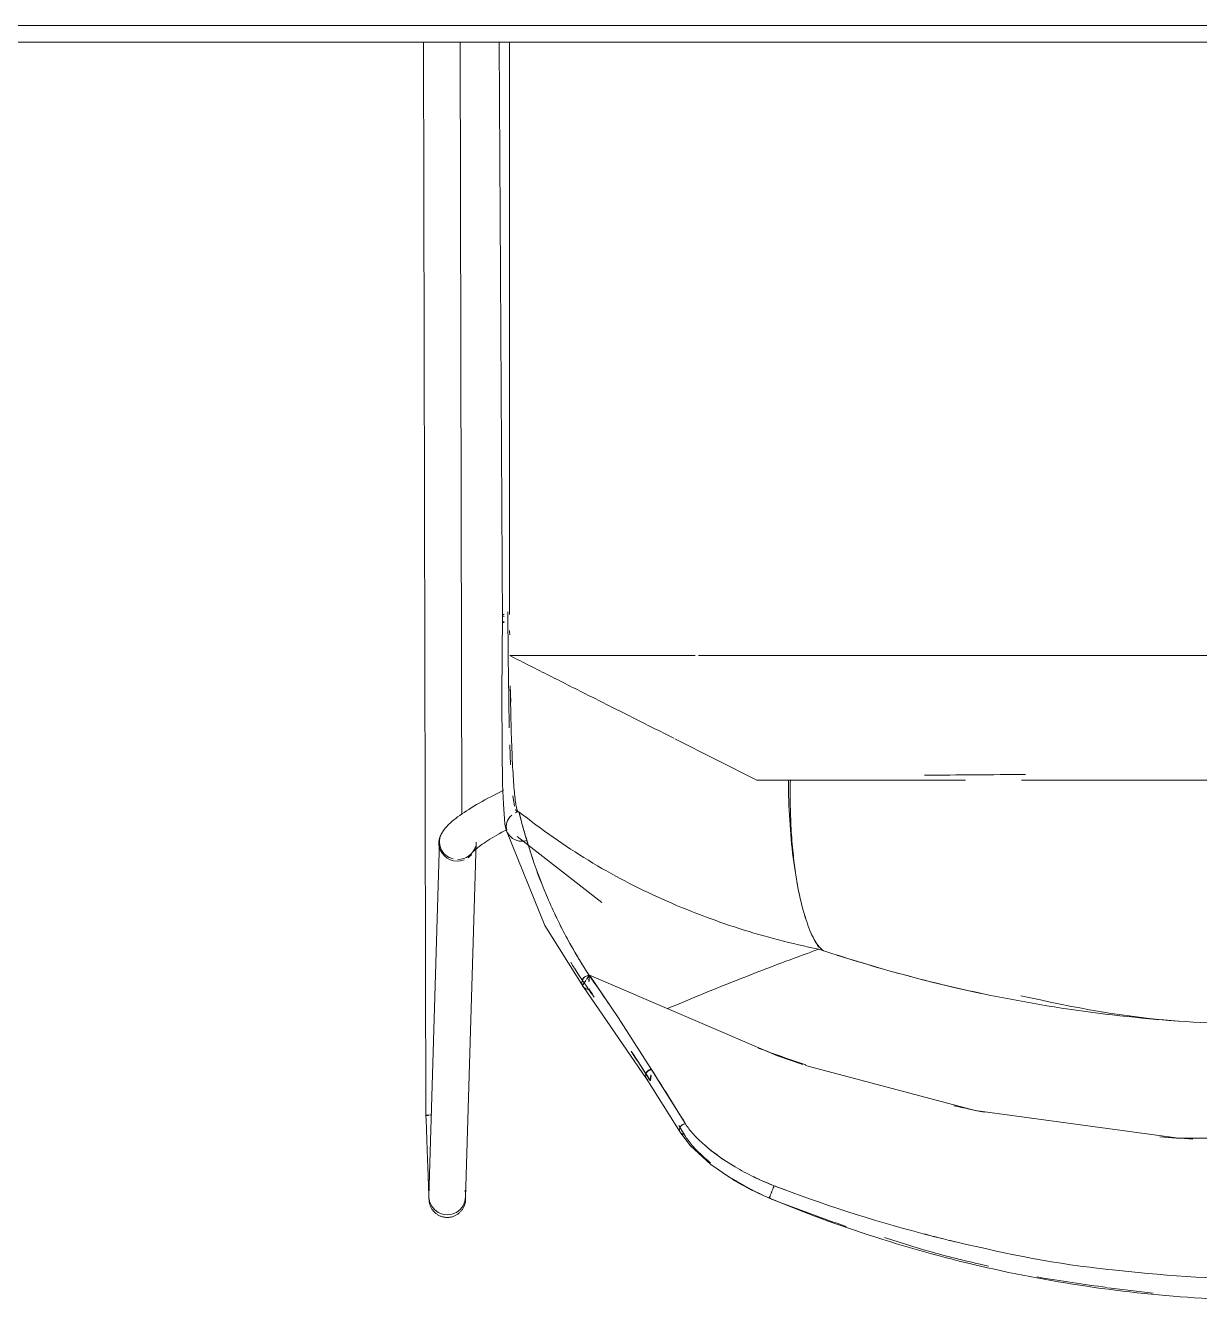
# Model space of a CAD drawing. Header units: millimetres. Extents: x 155927 to 317870, y -36033 to 97293.
# Drawn here: x 201348 to 201701.2, y 32016.8 to 32400.6 of the extents above; entities that cross this region are included whole.
import ezdxf

# ---------------------------------------------------------------- set-up
doc = ezdxf.new("R2010")
doc.units = ezdxf.units.MM
doc.header["$MEASUREMENT"] = 0
doc.layers.add('I-FURN', color=8, linetype='CONTINUOUS', lineweight=9)

msp = doc.modelspace()

# ---------------------------------------------------------------- linework, layer by layer
at = {"layer": 'I-FURN'}
for p, q in [((200630.86, 32400.61), (202820.86, 32400.61)), ((202820.86, 32400.61), (200630.86, 32400.61)), ((200627.86, 32395.61), (202823.86, 32395.61)), ((201467.79, 32395.61), (201468.48, 32072.75)), ((201479.29, 32163.26), (201478.79, 32395.61)), ((201490.47, 32395.61), (201491.54, 32221.14)), ((201491.52, 32223.13), (201491.33, 32199.19)), ((201493.22, 32210.82), (201493.12, 32224.2)), ((201491.56, 32221.17), (201491.56, 32221.11)), ((201491.71, 32221.04), (201492.01, 32220.98)), ((201492.05, 32221.3), (201491.74, 32221.24)), ((201493.38, 32197.96), (201493.22, 32210.82)), ((201500.9, 32211.07), (201549.53, 32211.07)), ((201560.44, 32211.07), (201617.78, 32211.07)), ((201629.28, 32211.07), (201689.37, 32211.07)), ((201695.62, 32211.07), (201755.77, 32211.07)), ((201494.02, 32197.09), (201493.85, 32201.99)), ((201491.33, 32199.19), (201491.38, 32182.77)), ((201493.54, 32189.34), (201493.38, 32197.96)), ((201568.1, 32173.6), (201543.34, 32186.06)), ((201491.38, 32182.77), (201491.57, 32172.44)), ((201493.92, 32178.25), (201493.69, 32184.26)), ((201630.79, 32173.6), (201568.1, 32173.6)), ((201725.86, 32173.6), (201647.71, 32173.6)), ((201488.98, 32169.11), (201489.92, 32169.59)), ((201489.92, 32169.59), (201490.88, 32170.07)), ((201490.88, 32170.07), (201491.86, 32170.55)), ((201491.57, 32172.44), (201491.79, 32166.38)), ((201482.13, 32165.29), (201482.91, 32165.76)), ((201482.91, 32165.76), (201483.71, 32166.24)), ((201483.71, 32166.24), (201484.53, 32166.71)), ((201484.53, 32166.71), (201485.38, 32167.19)), ((201485.38, 32167.19), (201486.25, 32167.67)), ((201486.25, 32167.67), (201487.14, 32168.15)), ((201487.14, 32168.15), (201488.05, 32168.63)), ((201488.05, 32168.63), (201488.98, 32169.11)), ((201491.79, 32166.38), (201492.25, 32160.49)), ((201495.16, 32165.8), (201494.64, 32168.88)), ((201476.86, 32161.62), (201477.43, 32162.08)), ((201477.43, 32162.08), (201478.02, 32162.53)), ((201478.02, 32162.53), (201478.64, 32162.98)), ((201478.64, 32162.98), (201479.28, 32163.44)), ((201479.28, 32163.44), (201479.95, 32163.9)), ((201479.95, 32163.9), (201480.65, 32164.36)), ((201480.65, 32164.36), (201481.38, 32164.82)), ((201481.38, 32164.82), (201482.13, 32165.29)), ((201492.89, 32161.16), (201493.46, 32162.19)), ((201495.92, 32164), (201495.46, 32164.79)), ((201473.14, 32157.46), (201473.54, 32158.13)), ((201473.54, 32158.13), (201473.95, 32158.72)), ((201473.95, 32158.72), (201474.39, 32159.26)), ((201474.39, 32159.26), (201474.84, 32159.76)), ((201474.84, 32159.76), (201475.31, 32160.24)), ((201475.31, 32160.24), (201475.81, 32160.71)), ((201475.81, 32160.71), (201476.32, 32161.17)), ((201476.32, 32161.17), (201476.86, 32161.62)), ((201490.56, 32157.48), (201491.33, 32157.91)), ((201491.33, 32157.91), (201492.13, 32158.35)), ((201492.13, 32158.35), (201492.95, 32158.78)), ((201492.25, 32160.49), (201492.66, 32158.53)), ((201492.6, 32160.02), (201492.89, 32161.16)), ((201492.95, 32157.75), (201492.62, 32158.86)), ((201492.66, 32158.53), (201492.99, 32157.77)), ((201492.74, 32158.31), (201504.24, 32129.88)), ((201472.57, 32155.23), (201469.39, 32048.37)), ((201472.77, 32156.69), (201473.14, 32157.46)), ((201480.39, 32048.08), (201483.56, 32154.91)), ((201484.95, 32153.97), (201485.43, 32154.32)), ((201485.43, 32154.32), (201485.96, 32154.68)), ((201485.96, 32154.68), (201486.52, 32155.05)), ((201486.52, 32155.05), (201487.11, 32155.43)), ((201487.11, 32155.43), (201487.74, 32155.83)), ((201487.74, 32155.83), (201488.4, 32156.23)), ((201488.4, 32156.23), (201489.09, 32156.64)), ((201489.09, 32156.64), (201489.81, 32157.06)), ((201489.81, 32157.06), (201490.56, 32157.48)), ((201492.99, 32157.77), (201493.58, 32156.91)), ((201493.58, 32156.91), (201494.51, 32156.09)), ((201494.51, 32156.09), (201495.63, 32155.52)), ((201495.63, 32155.52), (201496.53, 32155.29)), ((201495.98, 32156.62), (201521.38, 32136.8)), ((201496.53, 32155.29), (201497.91, 32155.25)), ((201497.91, 32155.25), (201498.95, 32155.46)), ((201482.71, 32152.06), (201482.74, 32152.1)), ((201482.74, 32152.1), (201482.83, 32152.2)), ((201482.83, 32152.2), (201482.98, 32152.36)), ((201482.98, 32152.36), (201483.19, 32152.55)), ((201483.19, 32152.55), (201483.45, 32152.79)), ((201483.45, 32152.79), (201483.75, 32153.05)), ((201483.75, 32153.05), (201484.11, 32153.34)), ((201484.11, 32153.34), (201484.51, 32153.65)), ((201484.51, 32153.65), (201484.95, 32153.97)), ((201504.24, 32129.88), (201515.78, 32111.49)), ((201515.38, 32112.8), (201515.45, 32113.27)), ((201515.42, 32112.32), (201515.38, 32112.8)), ((201515.57, 32111.86), (201515.42, 32112.32)), ((201515.45, 32113.27), (201515.63, 32113.72)), ((201516.58, 32113.3), (201515.57, 32111.86)), ((201515.63, 32113.72), (201515.9, 32114.11)), ((201515.9, 32114.11), (201516.26, 32114.43)), ((201516.26, 32114.43), (201516.69, 32114.66)), ((201516.69, 32114.66), (201517.16, 32114.8)), ((201517.64, 32114.82), (201516.82, 32113.64)), ((201517.16, 32114.8), (201517.64, 32114.82)), ((201517.53, 32113.05), (201517.64, 32114.82)), ((201517.64, 32114.82), (201517.54, 32113.05)), ((201517.58, 32113.01), (201517.64, 32114.82)), ((201517.58, 32113.01), (201517.64, 32114.82)), ((201526.28, 32102.19), (201517.65, 32114.96)), ((201517.65, 32114.96), (201574.3, 32090.65)), ((201515.78, 32111.49), (201534.83, 32083.79)), ((201517.51, 32110.84), (201518.62, 32109.27)), ((201535.97, 32087.19), (201526.28, 32102.19)), ((201530.54, 32091.63), (201535.91, 32083.35)), ((201574.3, 32090.65), (201581.88, 32088.06)), ((201534.51, 32084.92), (201534.61, 32085.34)), ((201534.7, 32085.21), (201534.59, 32084.79)), ((201534.61, 32085.34), (201534.82, 32085.73)), ((201534.9, 32085.6), (201534.7, 32085.21)), ((201534.82, 32085.73), (201535.12, 32086.07)), ((201535.2, 32085.94), (201534.9, 32085.6)), ((201535.12, 32086.07), (201535.49, 32086.34)), ((201535.57, 32086.21), (201535.2, 32085.94)), ((201535.49, 32086.34), (201535.9, 32086.52)), ((201535.99, 32086.39), (201535.57, 32086.21)), ((201535.9, 32086.52), (201536.34, 32086.6)), ((201546.6, 32070.19), (201535.97, 32087.19)), ((201536.16, 32084.96), (201535.97, 32083.25)), ((201536.43, 32086.47), (201535.99, 32086.39)), ((201582.73, 32087.78), (201633.77, 32074.19)), ((201534.64, 32084.12), (201534.52, 32084.51)), ((201534.6, 32084.37), (201534.72, 32083.98)), ((201534.86, 32083.77), (201534.64, 32084.12)), ((201534.72, 32083.98), (201534.94, 32083.64)), ((201534.73, 32083.94), (201544.94, 32067.73)), ((201535.17, 32083.51), (201534.86, 32083.77)), ((201534.94, 32083.64), (201535.25, 32083.38)), ((201536.05, 32083.12), (201536.24, 32084.8)), ((201633.77, 32074.19), (201694.97, 32065.88)), ((201468.72, 32072.79), (201468.48, 32072.75)), ((201468.49, 32072.66), (201468.49, 32072.75)), ((201468.53, 32071.6), (201468.49, 32072.66)), ((201468.57, 32070.54), (201468.53, 32071.6)), ((201468.61, 32069.49), (201468.57, 32070.54)), ((201468.63, 32072.72), (201469.13, 32072.69)), ((201469.31, 32072.84), (201468.72, 32072.79)), ((201470.22, 32072.88), (201469.31, 32072.84)), ((201544.55, 32069.68), (201546.6, 32066.4)), ((201545.39, 32069.74), (201545.09, 32069.41)), ((201545.77, 32069.98), (201545.39, 32069.74)), ((201546.18, 32070.13), (201545.77, 32069.98)), ((201546.61, 32070.19), (201546.18, 32070.13)), ((201468.65, 32068.44), (201468.61, 32069.49)), ((201468.68, 32067.4), (201468.65, 32068.44)), ((201468.72, 32066.37), (201468.68, 32067.4)), ((201468.76, 32065.36), (201468.72, 32066.37)), ((201544.87, 32069.04), (201544.76, 32068.64)), ((201544.76, 32068.64), (201544.76, 32068.24)), ((201544.76, 32068.24), (201544.87, 32067.87)), ((201545.09, 32069.41), (201544.87, 32069.04)), ((201544.87, 32067.87), (201545.08, 32067.55)), ((201544.9, 32067.8), (201548.09, 32063.57)), ((201545.08, 32067.55), (201545.39, 32067.3)), ((201545.39, 32067.3), (201545.76, 32067.15)), ((201545.76, 32067.15), (201546.18, 32067.1)), ((201694.97, 32065.88), (201756.75, 32065.88)), ((201468.79, 32064.36), (201468.76, 32065.36)), ((201468.83, 32063.37), (201468.79, 32064.36)), ((201468.87, 32062.4), (201468.83, 32063.37)), ((201468.9, 32061.45), (201468.87, 32062.4)), ((201548.09, 32063.57), (201554.25, 32058)), ((201468.93, 32060.52), (201468.9, 32061.45)), ((201468.97, 32059.61), (201468.93, 32060.52)), ((201469, 32058.73), (201468.97, 32059.61)), ((201469.03, 32057.86), (201469, 32058.73)), ((201469.06, 32057.03), (201469.03, 32057.86)), ((201469.09, 32056.22), (201469.06, 32057.03)), ((201469.12, 32055.44), (201469.09, 32056.22)), ((201469.15, 32054.69), (201469.12, 32055.44)), ((201469.17, 32053.97), (201469.15, 32054.69)), ((201554.25, 32058), (201559.6, 32054.23)), ((201469.2, 32053.29), (201469.17, 32053.97)), ((201469.22, 32052.63), (201469.2, 32053.29)), ((201469.24, 32052.01), (201469.22, 32052.63)), ((201469.27, 32051.43), (201469.24, 32052.01)), ((201469.29, 32050.88), (201469.27, 32051.43)), ((201469.3, 32050.37), (201469.29, 32050.88)), ((201559.6, 32054.23), (201566.79, 32050.16)), ((201572.85, 32050.6), (201572.68, 32050.17)), ((201573, 32050.98), (201572.85, 32050.6)), ((201573.12, 32051.28), (201573, 32050.98)), ((201573.2, 32051.49), (201573.12, 32051.28)), ((201573.24, 32051.59), (201573.2, 32051.49)), ((201469.32, 32049.9), (201469.3, 32050.37)), ((201469.34, 32049.46), (201469.32, 32049.9)), ((201469.35, 32049.06), (201469.34, 32049.46)), ((201469.36, 32048.71), (201469.35, 32049.06)), ((201469.38, 32048.39), (201469.36, 32048.71)), ((201469.39, 32048.12), (201469.38, 32048.39)), ((201469.58, 32046.81), (201469.39, 32048.2)), ((201469.39, 32047.89), (201469.39, 32048.12)), ((201469.39, 32048.02), (201469.4, 32047.81)), ((201469.4, 32047.7), (201469.39, 32047.89)), ((201469.4, 32047.81), (201469.4, 32047.63)), ((201469.41, 32047.55), (201469.4, 32047.7)), ((201469.4, 32047.63), (201469.41, 32047.5)), ((201469.41, 32047.44), (201469.41, 32047.55)), ((201469.41, 32047.5), (201469.41, 32047.41)), ((201469.41, 32047.38), (201469.41, 32047.44)), ((201469.41, 32047.41), (201469.41, 32047.36)), ((201469.41, 32047.36), (201469.41, 32047.38)), ((201469.42, 32047.26), (201469.41, 32047.36)), ((201469.41, 32047.36), (201469.41, 32047.36)), ((201469.43, 32047.04), (201469.42, 32047.26)), ((201469.46, 32046.82), (201469.43, 32047.04)), ((201469.49, 32046.61), (201469.46, 32046.82)), ((201469.54, 32046.39), (201469.49, 32046.61)), ((201470.13, 32045.52), (201469.58, 32046.81)), ((201480.2, 32046.85), (201479.65, 32045.56)), ((201480.39, 32048.24), (201480.2, 32046.85)), ((201480.34, 32046.66), (201480.3, 32046.44)), ((201480.32, 32050.25), (201480.33, 32049.82)), ((201480.33, 32049.82), (201480.35, 32049.43)), ((201480.37, 32046.88), (201480.34, 32046.66)), ((201480.35, 32049.43), (201480.36, 32049.08)), ((201480.36, 32049.08), (201480.37, 32048.77)), ((201480.37, 32048.77), (201480.38, 32048.5)), ((201480.39, 32047.1), (201480.37, 32046.88)), ((201480.38, 32048.5), (201480.39, 32048.27)), ((201480.39, 32048.29), (201480.38, 32048.42)), ((201480.39, 32048.1), (201480.39, 32048.29)), ((201480.39, 32048.27), (201480.4, 32048.08)), ((201480.4, 32047.95), (201480.39, 32048.1)), ((201480.41, 32047.32), (201480.39, 32047.1)), ((201480.4, 32048.08), (201480.4, 32047.94)), ((201480.4, 32047.84), (201480.4, 32047.95)), ((201480.4, 32047.94), (201480.4, 32047.83)), ((201480.41, 32047.78), (201480.4, 32047.84)), ((201480.4, 32047.83), (201480.41, 32047.77)), ((201480.41, 32047.76), (201480.41, 32047.78)), ((201480.41, 32047.77), (201480.41, 32047.76)), ((201480.41, 32047.76), (201480.41, 32047.54)), ((201480.41, 32047.54), (201480.41, 32047.32)), ((201571.81, 32047.96), (201571.78, 32047.87)), ((201571.89, 32048.17), (201571.81, 32047.96)), ((201572.01, 32048.46), (201571.89, 32048.17)), ((201572.15, 32048.84), (201572.01, 32048.46)), ((201572.32, 32049.26), (201572.15, 32048.84)), ((201572.5, 32049.72), (201572.32, 32049.26)), ((201572.68, 32050.17), (201572.5, 32049.72)), ((201469.59, 32046.18), (201469.54, 32046.39)), ((201469.65, 32045.96), (201469.59, 32046.18)), ((201469.71, 32045.76), (201469.65, 32045.96)), ((201469.79, 32045.55), (201469.71, 32045.76)), ((201469.87, 32045.35), (201469.79, 32045.55)), ((201469.97, 32045.15), (201469.87, 32045.35)), ((201470.07, 32044.95), (201469.97, 32045.15)), ((201470.18, 32044.76), (201470.07, 32044.95)), ((201471.01, 32044.42), (201470.13, 32045.52)), ((201470.29, 32044.57), (201470.18, 32044.76)), ((201470.41, 32044.39), (201470.29, 32044.57)), ((201470.54, 32044.21), (201470.41, 32044.39)), ((201470.68, 32044.04), (201470.54, 32044.21)), ((201470.83, 32043.87), (201470.68, 32044.04)), ((201470.98, 32043.71), (201470.83, 32043.87)), ((201471.13, 32043.56), (201470.98, 32043.71)), ((201472.15, 32043.57), (201471.01, 32044.42)), ((201471.3, 32043.41), (201471.13, 32043.56)), ((201471.46, 32043.27), (201471.3, 32043.41)), ((201471.64, 32043.14), (201471.46, 32043.27)), ((201471.82, 32043.01), (201471.64, 32043.14)), ((201472, 32042.89), (201471.82, 32043.01)), ((201472.19, 32042.78), (201472, 32042.89)), ((201473.47, 32043.04), (201472.15, 32043.57)), ((201472.38, 32042.67), (201472.19, 32042.78)), ((201474.9, 32042.86), (201473.47, 32043.04)), ((201476.32, 32043.05), (201474.9, 32042.86)), ((201477.64, 32043.59), (201476.32, 32043.05)), ((201477.68, 32042.8), (201477.49, 32042.7)), ((201478.78, 32044.44), (201477.64, 32043.59)), ((201477.87, 32042.92), (201477.68, 32042.8)), ((201478.05, 32043.04), (201477.87, 32042.92)), ((201478.23, 32043.17), (201478.05, 32043.04)), ((201478.4, 32043.3), (201478.23, 32043.17)), ((201478.57, 32043.45), (201478.4, 32043.3)), ((201478.73, 32043.6), (201478.57, 32043.45)), ((201478.88, 32043.75), (201478.73, 32043.6)), ((201479.65, 32045.56), (201478.78, 32044.44)), ((201479.03, 32043.91), (201478.88, 32043.75)), ((201479.17, 32044.08), (201479.03, 32043.91)), ((201479.31, 32044.26), (201479.17, 32044.08)), ((201479.44, 32044.43), (201479.31, 32044.26)), ((201479.56, 32044.62), (201479.44, 32044.43)), ((201479.67, 32044.81), (201479.56, 32044.62)), ((201479.78, 32045), (201479.67, 32044.81)), ((201479.88, 32045.2), (201479.78, 32045)), ((201479.97, 32045.4), (201479.88, 32045.2)), ((201480.05, 32045.6), (201479.97, 32045.4)), ((201480.13, 32045.81), (201480.05, 32045.6)), ((201480.19, 32046.02), (201480.13, 32045.81)), ((201480.25, 32046.23), (201480.19, 32046.02)), ((201480.3, 32046.44), (201480.25, 32046.23)), ((201472.58, 32042.57), (201472.38, 32042.67)), ((201472.78, 32042.48), (201472.58, 32042.57)), ((201472.99, 32042.4), (201472.78, 32042.48)), ((201473.19, 32042.33), (201472.99, 32042.4)), ((201473.41, 32042.27), (201473.19, 32042.33)), ((201473.62, 32042.21), (201473.41, 32042.27)), ((201473.83, 32042.16), (201473.62, 32042.21)), ((201474.05, 32042.12), (201473.83, 32042.16)), ((201474.27, 32042.09), (201474.05, 32042.12)), ((201474.49, 32042.07), (201474.27, 32042.09)), ((201474.71, 32042.06), (201474.49, 32042.07)), ((201474.93, 32042.06), (201474.71, 32042.06)), ((201474.95, 32042.06), (201474.93, 32042.06)), ((201475.17, 32042.06), (201474.95, 32042.06)), ((201475.39, 32042.08), (201475.17, 32042.06)), ((201475.61, 32042.1), (201475.39, 32042.08)), ((201475.83, 32042.13), (201475.61, 32042.1)), ((201476.04, 32042.17), (201475.83, 32042.13)), ((201476.26, 32042.22), (201476.04, 32042.17)), ((201476.47, 32042.28), (201476.26, 32042.22)), ((201476.68, 32042.35), (201476.47, 32042.28)), ((201476.89, 32042.42), (201476.68, 32042.35)), ((201477.09, 32042.51), (201476.89, 32042.42)), ((201477.29, 32042.6), (201477.09, 32042.51)), ((201477.49, 32042.7), (201477.29, 32042.6))]:
    msp.add_line(p, q, dxfattribs=at)
for centre, major_axis, ratio, start_param, end_param in [((201477.85, 32154.58), (-5.08, 2.11), 0.969753, 6.015279, 6.277079), ((201477.85, 32154.58), (-5.08, 2.11), 0.969753, 0, 0.779292), ((201478.06, 32155.07), (-5.5, 0.16), 0.969889, 5.790234, 7.62283), ((201477.85, 32154.58), (-5.08, 2.11), 0.969753, 0.779292, 2.350088), ((201478.06, 32155.07), (-5.5, 0.16), 0.969889, 1.601444, 2.907427), ((201477.85, 32154.58), (-5.08, 2.11), 0.969753, 2.611887, 2.873687)]:
    msp.add_ellipse(centre, major_axis=major_axis, ratio=ratio, start_param=start_param, end_param=end_param, dxfattribs=at)
for points, knots in [([(201493.67, 32395.59), (201493.67, 32384.46), (201493.67, 32329.58), (201493.67, 32274.76), (201493.67, 32231.08)], [0.3816284, 0.3816284, 0.3816284, 0.3816284, 0.5, 0.9655933, 0.9655933, 0.9655933, 0.9655933]), ([(201491.99, 32222.83), (201491.74, 32222.9), (201491.42, 32223.07), (201491.59, 32223.29), (201491.88, 32223.42), (201492.01, 32223.46)], [-0.8, -0.8, -0.8, -0.8, -0.6, -0.4, -0.3, -0.3, -0.3, -0.3]), ([(201543.04, 32186.22), (201540.95, 32187.27), (201536.76, 32189.38), (201530.48, 32192.54), (201524.21, 32195.69), (201518, 32198.82), (201511.86, 32201.91), (201503.72, 32206.01), (201497.68, 32209.05), (201493.69, 32211.06)], [-0.6666667, -0.6666667, -0.6666667, -0.6666667, -0.5833333, -0.5, -0.4166667, -0.3333333, -0.25, -0.1666667, -0.000257, -0.000257, -0.000257, -0.000257]), ([(201493.87, 32200.77), (201493.91, 32198.94), (201493.98, 32195.36), (201494.14, 32188.37), (201494.36, 32182.05), (201494.62, 32176.53), (201494.85, 32172.97), (201495.09, 32169.9), (201495.35, 32167.49), (201495.62, 32165.71), (201495.95, 32164.28), (201496.18, 32164.11), (201496.33, 32164.1)], [-0.75, -0.75, -0.75, -0.75, -0.6875, -0.625, -0.5, -0.4375, -0.375, -0.3125, -0.25, -0.1875, -0.125, -0.0303274, -0.0303274, -0.0303274, -0.0303274]), ([(201578.15, 32173.59), (201578.09, 32171.32), (201578.07, 32167.75), (201578.18, 32162.95), (201578.42, 32157.77), (201578.87, 32151.97), (201579.41, 32147.69), (201579.68, 32145.81)], [-0.9851579, -0.9851579, -0.9851579, -0.9851579, -0.8928571, -0.8392857, -0.7857143, -0.6785714, -0.5893271, -0.5893271, -0.5893271, -0.5893271]), ([(201494.31, 32163.09), (201494.15, 32162.96), (201493.65, 32162.49), (201492.98, 32161.51), (201492.63, 32160.2), (201492.66, 32159.33), (201492.73, 32158.95)], [-0.8461538, -0.8461538, -0.8461538, -0.8461538, -0.8076923, -0.7115385, -0.6153846, -0.5384615, -0.5384615, -0.5384615, -0.5384615]), ([(201514.25, 32120.22), (201512.97, 32122.35), (201509.5, 32128.49), (201504.52, 32139), (201499.82, 32151.7), (201497.45, 32159.99), (201496.47, 32164.11)], [0.1152922, 0.1152922, 0.1152922, 0.1152922, 0.25, 0.5, 0.75, 1, 1, 1, 1]), ([(201504.72, 32139.05), (201502.95, 32143.24), (201500.65, 32149.25), (201498.96, 32155.15), (201498.48, 32156.89)], [0.5000185, 0.5000185, 0.5000185, 0.5000185, 0.75, 0.8548188, 0.8548188, 0.8548188, 0.8548188]), ([(201517.64, 32114.82), (201515.1, 32118.69), (201510.37, 32126.58), (201506.54, 32134.86), (201504.72, 32139.05)], [0.0000387, 0.0000387, 0.0000387, 0.0000387, 0.25, 0.5, 0.5, 0.5, 0.5]), ([(201586.67, 32123.38), (201586.19, 32124.06), (201584.87, 32126.26), (201583.62, 32129.3), (201582.87, 32131.58)], [-0.9193728, -0.9193728, -0.9193728, -0.9193728, -0.8333333, -0.674998, -0.674998, -0.674998, -0.674998]), ([(201584.46, 32127.41), (201584.85, 32126.58), (201586.01, 32124.38), (201587.23, 32122.92), (201588.07, 32122.26)], [-0.2159469, -0.2159469, -0.2159469, -0.2159469, -0.1428571, 0, 0, 0, 0]), ([(201541.18, 32104.87), (201548.62, 32108.03), (201562.52, 32113.74), (201576.42, 32118.99), (201582.88, 32121.38)], [-0.9812463, -0.9812463, -0.9812463, -0.9812463, -0.5, -0.0820954, -0.0820954, -0.0820954, -0.0820954]), ([(201586.69, 32122.78), (201597.9, 32119.02), (201620.55, 32112.42), (201666.85, 32102.89), (201725.87, 32098.1), (201784.88, 32102.9), (201831.19, 32112.42), (201853.83, 32119.02), (201865.04, 32122.78)], [0, 0, 0, 0, 0.125, 0.25, 0.5, 0.75, 0.875, 1, 1, 1, 1]), ([(201517.4, 32110.7), (201517.03, 32110.7), (201516.49, 32110.85), (201515.92, 32111.28), (201515.61, 32111.72), (201515.43, 32112.22), (201515.39, 32112.76), (201515.5, 32113.3), (201515.74, 32113.8), (201516.1, 32114.24), (201516.56, 32114.57), (201517.09, 32114.78), (201517.46, 32114.83), (201517.64, 32114.83)], [-1, -1, -1, -1, -0.833333, -0.75, -0.666667, -0.583333, -0.5, -0.416667, -0.333333, -0.25, -0.166667, -0.083333, 0, 0, 0, 0]), ([(201515.57, 32111.86), (201515.66, 32111.66), (201515.91, 32111.28), (201516.54, 32110.84), (201517.07, 32110.71), (201517.39, 32110.71)], [-1, -1, -1, -1, -0.7, -0.4, 0, 0, 0, 0]), ([(201546.61, 32070.19), (201544.83, 32073.08), (201541.34, 32078.7), (201537.99, 32084.01), (201536.34, 32086.6)], [0.0002356, 0.0002356, 0.0002356, 0.0002356, 0.5, 1, 1, 1, 1]), ([(201468.61, 32072.78), (201468.6, 32072.78), (201468.55, 32072.77), (201468.5, 32072.76), (201468.49, 32072.75), (201468.49, 32072.75)], [-0.55555556, -0.55555556, -0.55555556, -0.55555556, -0.54861111, -0.51388889, -0.48924147, -0.48924147, -0.48924147, -0.48924147]), ([(201546.17, 32067.11), (201545.88, 32067.11), (201545.33, 32067.25), (201544.79, 32067.84), (201544.68, 32068.65), (201544.97, 32069.32), (201545.38, 32069.75), (201545.76, 32069.99), (201546.18, 32070.15), (201546.47, 32070.19), (201546.61, 32070.19)], [-1, -1, -1, -1, -0.833333, -0.666667, -0.5, -0.333333, -0.25, -0.166667, -0.083333, 0, 0, 0, 0]), ([(201568.98, 32053.38), (201568.37, 32053.66), (201566.76, 32054.41), (201564.25, 32055.7), (201561.51, 32057.26), (201558.93, 32058.88), (201556.51, 32060.53), (201554.29, 32062.2), (201551.6, 32064.43), (201548.78, 32067.19), (201547.19, 32069.21), (201546.6, 32070.19)], [0.1155675, 0.1155675, 0.1155675, 0.1155675, 0.1666667, 0.25, 0.3333333, 0.4166667, 0.5, 0.5833333, 0.6666667, 0.8333333, 1, 1, 1, 1]), ([(201546.6, 32066.4), (201547.19, 32065.42), (201548.4, 32063.89), (201550.5, 32061.69), (201552.23, 32060.08), (201553.48, 32059.01), (201554.09, 32058.51)], [0, 0, 0, 0, 0.1666667, 0.25, 0.3333333, 0.405951, 0.405951, 0.405951, 0.405951]), ([(201549.62, 32062.4), (201550.09, 32061.89), (201551.37, 32060.6), (201552.89, 32059.29), (201553.88, 32058.49)], [0.2558308, 0.2558308, 0.2558308, 0.2558308, 0.3333333, 0.4507099, 0.4507099, 0.4507099, 0.4507099]), ([(201561.58, 32053.21), (201562.46, 32052.66), (201564.29, 32051.58), (201568.11, 32049.51), (201571.17, 32048.12), (201573.24, 32047.25)], [0.6666667, 0.6666667, 0.6666667, 0.6666667, 0.75, 0.8333333, 1, 1, 1, 1]), ([(201571.81, 32047.86), (201571.82, 32047.88), (201571.84, 32047.95), (201571.92, 32048.16), (201572.04, 32048.46), (201572.23, 32048.96), (201572.52, 32049.73), (201572.81, 32050.49), (201573.01, 32050.99), (201573.13, 32051.3), (201573.21, 32051.51), (201573.24, 32051.58), (201573.24, 32051.59)], [-1, -1, -1, -1, -0.916667, -0.833333, -0.75, -0.666667, -0.5, -0.333333, -0.25, -0.166667, -0.083333, 0, 0, 0, 0]), ([(201573.24, 32047.25), (201584, 32042.83), (201605.8, 32034.95), (201650.68, 32022.97), (201699.73, 32016.52), (201751.99, 32017.09), (201795.23, 32022.3), (201837.68, 32032.17), (201865.04, 32041.73), (201878.48, 32047.25)], [0, 0, 0, 0, 0.111111, 0.222222, 0.444444, 0.583333, 0.722222, 0.861111, 1, 1, 1, 1]), ([(201637.77, 32027.42), (201632.41, 32028.63), (201621.84, 32031.1), (201611.52, 32034.37), (201606.46, 32036.07)], [-0.4375747, -0.4375747, -0.4375747, -0.4375747, -0.3333333, -0.2318157, -0.2318157, -0.2318157, -0.2318157]), ([(201617.44, 32037.34), (201619.26, 32036.86), (201622.89, 32035.94), (201626.53, 32035.03), (201628.34, 32034.58)], [-0.70282678, -0.70282678, -0.70282678, -0.70282678, -0.66666667, -0.63090723, -0.63090723, -0.63090723, -0.63090723])]:
    msp.add_open_spline(points, degree=3, knots=knots, dxfattribs=at)
for points in [[(201493.67, 32359.61), (201493.67, 32365.45), (201493.67, 32371.29), (201493.67, 32377.14)], [(201493.67, 32223.46), (201493.67, 32227), (201493.67, 32230.54), (201493.67, 32234.08)], [(201493.67, 32218.6), (201493.67, 32218.18), (201493.68, 32217.76), (201493.68, 32217.34)], [(201493.69, 32211.07), (201496.27, 32211.07), (201498.88, 32211.07), (201501.6, 32211.07)], [(201560.43, 32211.07), (201557.13, 32211.07), (201553.82, 32211.07), (201550.53, 32211.07)], [(201629.26, 32211.07), (201625.43, 32211.07), (201621.62, 32211.07), (201617.81, 32211.07)], [(201696.14, 32211.07), (201693.88, 32211.07), (201691.63, 32211.07), (201689.37, 32211.07)], [(201582.75, 32131.94), (201581.97, 32134.38), (201580.54, 32139.95), (201578.89, 32150.08), (201577.83, 32161.53), (201577.56, 32169.49), (201577.53, 32173.6)], [(201618.52, 32175.08), (201628.58, 32175.16), (201638.71, 32175.24), (201648.87, 32175.31)], [(201496.47, 32164.11), (201496.07, 32164.03), (201495.68, 32163.9), (201495.32, 32163.73)], [(201498.37, 32156.94), (201497.67, 32159.34), (201497.04, 32161.73), (201496.47, 32164.11)], [(201586.56, 32122.75), (201578.53, 32124.39), (201562.69, 32128.54), (201539.47, 32137.33), (201517.13, 32148.99), (201503.21, 32158.75), (201496.47, 32164.11)], [(201580.12, 32143.01), (201580.38, 32141.47), (201580.66, 32139.98), (201580.97, 32138.58)], [(201582.35, 32133.14), (201582.51, 32132.59), (201582.68, 32132.07), (201582.85, 32131.56)], [(201586.56, 32122.75), (201585.33, 32122.28), (201584.11, 32121.8), (201582.88, 32121.32)], [(201635.52, 32109.44), (201620.83, 32112.53), (201606.35, 32116.51), (201592.04, 32121)], [(201512.06, 32118.84), (201513.76, 32116.03), (201515.57, 32113.27), (201517.49, 32110.56)], [(201517.64, 32114.82), (201516.65, 32116.33), (201515.68, 32117.86), (201514.75, 32119.39)], [(201517.64, 32114.82), (201519.51, 32112.15), (201521.41, 32109.41), (201523.46, 32106.37)], [(201519.11, 32108.29), (201518.53, 32109.11), (201517.96, 32109.91), (201517.4, 32110.7)], [(201695.08, 32101.1), (201678.98, 32102.23), (201663.19, 32105.22), (201647.49, 32108.77)], [(201568.44, 32093.01), (201573.19, 32091.25), (201577.98, 32089.57), (201582.79, 32087.97)], [(201535.89, 32083.36), (201533.96, 32086.35), (201532.03, 32089.32), (201530.19, 32092.1)], [(201627.37, 32075.64), (201630.41, 32074.97), (201633.46, 32074.32), (201636.51, 32073.71)], [(201468.54, 32072.73), (201468.59, 32072.72), (201468.74, 32072.71), (201468.99, 32072.7), (201469.14, 32072.69)], [(201545.31, 32068.49), (201545.6, 32068.03), (201545.89, 32067.56), (201546.18, 32067.1)], [(201689.36, 32066.31), (201692.66, 32066.04), (201695.95, 32065.82), (201699.25, 32065.62)], [(201561.54, 32057.28), (201557.99, 32059.4), (201554.52, 32061.73), (201552.32, 32063.88)], [(201573.24, 32051.59), (201571.17, 32052.41), (201567.08, 32054.17), (201563.32, 32056.21), (201561.54, 32057.28)], [(201559.94, 32054.04), (201561.69, 32052.92), (201565.48, 32050.71), (201569.63, 32048.78), (201571.78, 32047.87)], [(201573.24, 32051.59), (201572.09, 32052.04), (201570.95, 32052.51), (201569.83, 32053)], [(201573.24, 32051.59), (201587.73, 32046.04), (201602.47, 32041.29), (201617.43, 32037.35)], [(201576.59, 32050.32), (201575.47, 32050.74), (201574.36, 32051.16), (201573.24, 32051.59)], [(201573.21, 32047.31), (201572.74, 32047.49), (201572.28, 32047.67), (201571.81, 32047.86)], [(201594.92, 32039.38), (201587.62, 32041.82), (201580.39, 32044.49), (201573.21, 32047.31)], [(201628.34, 32034.61), (201624.69, 32035.47), (201621.04, 32036.34), (201617.41, 32037.31)], [(201628.36, 32034.62), (201643.39, 32031.07), (201658.61, 32027.89), (201673.97, 32026.44)], [(201673.45, 32020.98), (201666.44, 32021.95), (201659.41, 32022.95), (201652.43, 32024.15)], [(201674.12, 32026.43), (201689.49, 32024.54), (201704.96, 32023.67), (201720.43, 32023.35)], [(201687.27, 32019.31), (201682.78, 32019.78), (201678.31, 32020.35), (201673.84, 32020.93)]]:
    msp.add_open_spline(points, degree=3, dxfattribs=at)

doc.saveas('drawing.dxf')
